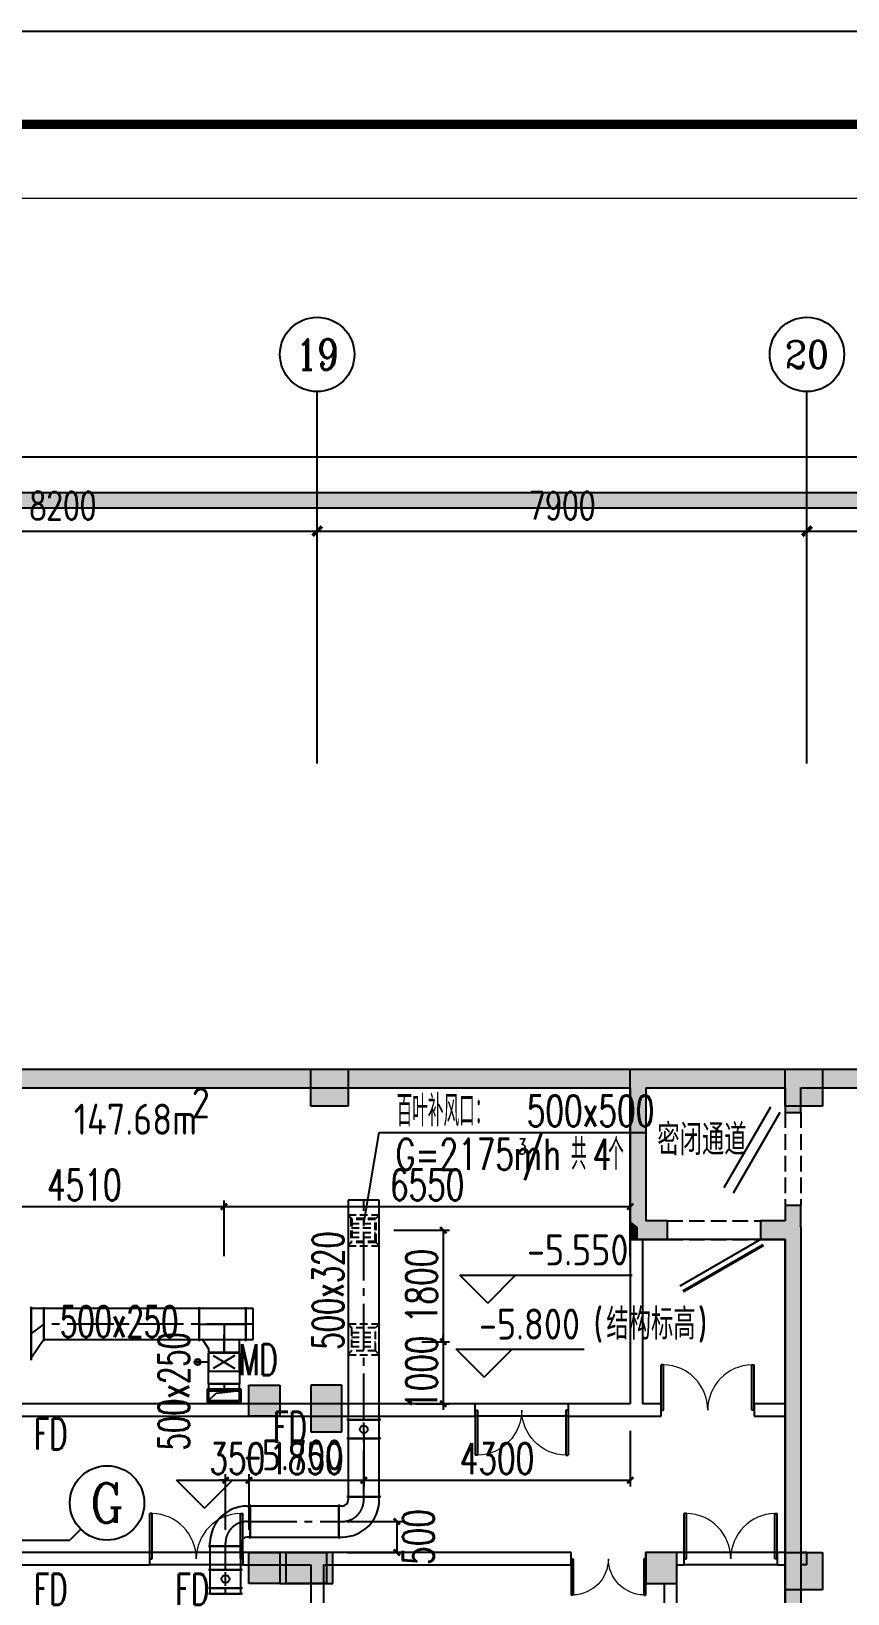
# Model space of a CAD drawing. Extents: x -70335 to 1144202, y 0 to 1100440.
# Drawn here: x 311230 to 324400, y 1000392 to 1025602 of the extents above; entities that cross this region are included whole.
import ezdxf
from ezdxf.enums import TextEntityAlignment as Align

# ---------------------------------------------------------------- set-up
doc = ezdxf.new("R2010")
doc.units = 0
doc.header["$LTSCALE"] = 1000
for name, pattern in [('3#-2016.03.21地下室建筑$0$HIDDEN2', [0.1875, 0.125, -0.0625]), ('CENTER2', [1.125, 0.75, -0.125, 0.125, -0.125]), ('DASH', [0.35, 0.25, -0.1])]:
    doc.linetypes.add(name, pattern=pattern)
for name, color, linetype in [('1-标注', 2, 'Continuous'), ('2-房间名称', 7, 'Continuous'), ('3-建筑', 7, 'Continuous'), ('3-淡显', 8, 'Continuous'), ('A-COLU-CONC', 2, 'Continuous'), ('A-WALL-PATT', 252, 'Continuous'), ('AXIS_TEXT', 7, 'Continuous'), ('BTTK', 7, 'Continuous'), ('DUCT-加压送风中心线', 5, 'CENTER2'), ('DUCT-加压送风法兰', 2, 'Continuous'), ('DUCT-加压送风管', 1, 'Continuous'), ('DUCT-加压送风管立管', 1, 'Continuous'), ('DUCT-加压送风管端线', 2, 'Continuous'), ('DUCT-加压送风阀门', 7, 'Continuous'), ('DUCT-排烟中心线', 5, 'CENTER2'), ('DUCT-排烟标注', 3, 'Continuous'), ('DUCT-排烟法兰', 4, 'Continuous'), ('DUCT-排烟管', 1, 'Continuous'), ('DUCT-排烟管端线', 4, 'Continuous'), ('DUCT-排烟阀门', 7, 'Continuous'), ('PUB_TITLE', 4, 'Continuous'), ('公用-影线', 8, 'Continuous'), ('建筑-墙体', 2, 'Continuous'), ('改过图层标记', 3, 'Continuous'), ('标注-', 4, 'Continuous')]:
    doc.layers.add(name, color=color, linetype=linetype)
doc.layers.add('3-深度淡显', color=252, linetype='Continuous', lineweight=0)
doc.layers.add('阀门标注', color=6, linetype='Continuous', lineweight=0)
doc.styles.add('_TCH_AXIS', font='COMPLEX', dxfattribs={"bigfont": 'GBCBIG'})
doc.styles.add('_TCH_DIM_T3', font='SIMPLEX', dxfattribs={"width": 0.705882, "bigfont": 'GBCBIG'})
doc.styles.add('COMPLEX', font='COMPLEX')
doc.styles.add('HZ(TK)', font='geniso.shx', dxfattribs={"width": 0.9, "bigfont": 'hztxt.shx'})
doc.styles.get("Standard").update_dxf_attribs({"font": 'gbenor.shx', "bigfont": 'gbcbig.shx'})
doc.styles.add('XP-BZ', font='simplex.shx', dxfattribs={"width": 0.65, "bigfont": 'gbcbig.shx'})
doc.styles.add('设备标注', font='simplex.shx', dxfattribs={"width": 0.7, "bigfont": 'gbcbig.shx'})
doc.dimstyles.new('_TCH_ARCH&&150', dxfattribs={"dimtxt": 446.25, "dimasz": 150, "dimexe": 375, "dimexo": 450, "dimgap": 189.375, "dimtad": 1, "dimdec": 0, "dimzin": 0, "dimdsep": 46, "dimtxsty": '_TCH_DIM_T3', "dimblk": 'ARCHTICK', "dimcen": 0.09, "dimclrt": 7, "dimazin": 2, "dimtfac": 1, "dimtdec": 0, "dimtix": 1, "dimtmove": 2, "dimatfit": 3, "dimfxl": 1, "dimtolj": 1, "dimtzin": 0, "dimarcsym": 0})
doc.dimstyles.new('sm150', dxfattribs={"dimtxt": 500, "dimasz": 100, "dimexe": 100, "dimexo": 75, "dimgap": 100, "dimtad": 1, "dimdec": 0, "dimrnd": 10, "dimzin": 0, "dimdsep": 46, "dimtxsty": '设备标注', "dimblk": 'ARCHTICK', "dimcen": 0.09, "dimclrd": 4, "dimclre": 4, "dimclrt": 4, "dimadec": 0, "dimazin": 0, "dimtfac": 1, "dimtdec": 0, "dimtix": 1, "dimtmove": 2, "dimatfit": 3, "dimldrblk": 'ARCHTICK', "dimfxl": 800, "dimfxlon": 1, "dimtolj": 1, "dimtzin": 0, "dimarcsym": 0})

# ---------------------------------------------------------------- blocks, each defined once
blk = doc.blocks.new('gfhfdthrtg')
at = {"layer": 'A-WALL-PATT'}
for points in [[(473842, 877154), (474342, 877154), (474342, 877654), (473842, 877654)], [(473092, 874454), (473742, 874454), (473742, 874954), (473092, 874954)], [(473842, 874454), (474342, 874454), (474342, 874954), (473842, 874954)], [(472842, 871704), (473342, 871704), (473342, 872204), (472842, 872204)]]:
    blk.add_hatch(color=256, dxfattribs=at).paths.add_polyline_path(points)
at = {"layer": 'A-COLU-CONC'}
for p, q in [((474342, 877654), (473842, 877654)), ((473842, 877654), (473842, 877154)), ((474342, 877154), (474342, 877654)), ((473842, 877154), (474342, 877154)), ((473742, 874954), (473092, 874954)), ((473092, 874954), (473092, 874454)), ((473742, 874454), (473742, 874954)), ((474342, 874954), (473842, 874954)), ((473842, 874954), (473842, 874454)), ((474342, 874454), (474342, 874954)), ((473092, 874454), (473742, 874454)), ((473842, 874454), (474342, 874454)), ((473342, 872204), (472842, 872204)), ((472842, 872204), (472842, 871704)), ((473342, 871704), (473342, 872204)), ((472842, 871704), (473342, 871704))]:
    blk.add_line(p, q, dxfattribs=at)
blk = doc.blocks.new('vhtemplate_2019年新竖式图框_A1_1_2', base_point=(-420.5, 0))
at = {"layer": 'PUB_TITLE', "color": 7}
blk.add_lwpolyline([(-420.5, 594), (841, 594), (841, 0), (-420.5, 0)], close=True, dxfattribs=at)
at = {"layer": 'PUB_TITLE', "const_width": 1}
blk.add_lwpolyline([(-395.5, 10), (831, 10), (831, 584), (-395.5, 584)], close=True, dxfattribs=at)
at = {"layer": 'BTTK', "color": 4, "style": 'HZ(TK)', "width": 0.9}
for tag, p in [('合作单位', (796, 511.5)), ('建设单位', (796, 209.5)), ('工程名称', (796, 176.5)), ('子项名称', (806, 160)), ('图纸名称', (796, 141))]:
    blk.add_attdef(tag, text='', height=3.5, dxfattribs=at).set_placement(p, align=Align.MIDDLE_CENTER)
for tag, p in [('注册证书号', (808.5, 279)), ('注册印章号', (808.5, 271)), ('设计号', (806, 193)), ('图别', (789.75, 34)), ('图号', (822.25, 34)), ('版本号', (789.75, 26)), ('日期', (822.25, 26))]:
    blk.add_attdef(tag, text='', height=3.5, dxfattribs=at).set_placement(p, align=Align.MIDDLE)
blk = doc.blocks.new('_ArchTick')
at = {"color": 0, "linetype": 'ByBlock', "const_width": 0.4}
blk.add_lwpolyline([(-0.5, -0.5), (0.5, 0.5)], dxfattribs=at)
blk = doc.blocks.new('*D1235')
at = {"layer": '1-标注', "color": 4, "lineweight": -2, "transparency": 16777216}
for p, q in [((309830, 1006646), (309830, 1006738)), ((314340, 1005838), (314340, 1006738)), ((309830, 1006638), (314340, 1006638))]:
    blk.add_line(p, q, dxfattribs=at)
at = {"layer": 'Defpoints', "color": 0, "transparency": 16777216}
for p in [(309830, 1006430, 3000), (314340, 1006638), (314340, 1004992, 3)]:
    blk.add_point(p, dxfattribs=at)
at = {"layer": '1-标注', "color": 4, "lineweight": -2, "transparency": 16777216, "xscale": 100, "yscale": 100, "zscale": 100, "rotation": 180}
blk.add_blockref('_ArchTick', (309830, 1006638), dxfattribs=at)
at = {"layer": '1-标注', "color": 4, "lineweight": -2, "transparency": 16777216, "xscale": 100, "yscale": 100, "zscale": 100}
blk.add_blockref('_ArchTick', (314340, 1006638), dxfattribs=at)
at = {"layer": '1-标注', "color": 4, "transparency": 16777216, "insert": (312085, 1006988), "char_height": 500, "attachment_point": 5, "style": '设备标注'}
blk.add_mtext('\\A1;4510', dxfattribs=at)
blk = doc.blocks.new('00000574Body')
at = {"color": 0, "linetype": 'ByBlock', "lineweight": -2}
for p, q in [((-250, -500), (-250, 500)), ((250, 500), (-250, 500)), ((250, -500), (250, 500)), ((175, 350), (-175, -350)), ((-250, -500), (250, -500))]:
    blk.add_line(p, q, dxfattribs=at)
blk.add_line((175, -350), (-175, 350))
blk = doc.blocks.new('00000574Hand')
for p, q in [((-27, 414), (0, 286)), ((-27, 286), (-27, 414)), ((0, 286), (27, 414)), ((27, 414), (27, 286))]:
    blk.add_line(p, q)
at = {"color": 0, "linetype": 'ByBlock', "lineweight": -2}
blk.add_line((0, 0), (0, 250), dxfattribs=at)
blk.add_circle((0, 350), 100, dxfattribs=at)
blk = doc.blocks.new('*D1240')
at = {"layer": '1-标注', "color": 4, "lineweight": -2, "transparency": 16777216}
for p, q in [((314363, 1002223), (314263, 1002223)), ((314363, 1001423), (314363, 1002323)), ((314363, 1002223), (314742, 1002223)), ((314742, 1001423), (314742, 1002323)), ((314742, 1002223), (314842, 1002223))]:
    blk.add_line(p, q, dxfattribs=at)
at = {"layer": 'Defpoints', "color": 0, "transparency": 16777216}
for p in [(314742, 1002223), (314363, 1000857, 3), (314742, 1000857)]:
    blk.add_point(p, dxfattribs=at)
at = {"layer": '1-标注', "color": 4, "lineweight": -2, "transparency": 16777216, "xscale": 100, "yscale": 100, "zscale": 100}
blk.add_blockref('_ArchTick', (314363, 1002223), dxfattribs=at)
at = {"layer": '1-标注', "color": 4, "lineweight": -2, "transparency": 16777216, "xscale": 100, "yscale": 100, "zscale": 100, "rotation": 180}
blk.add_blockref('_ArchTick', (314742, 1002223), dxfattribs=at)
at = {"layer": '1-标注', "color": 4, "transparency": 16777216, "insert": (314552, 1002573), "char_height": 500, "attachment_point": 5, "style": '设备标注'}
blk.add_mtext('\\A1;350', dxfattribs=at)
blk = doc.blocks.new('*D1241')
at = {"layer": '1-标注', "color": 4, "lineweight": -2, "transparency": 16777216}
for p, q in [((314742, 1001423), (314742, 1002323)), ((314742, 1002223), (316593, 1002223)), ((316593, 1002178), (316593, 1002323))]:
    blk.add_line(p, q, dxfattribs=at)
at = {"layer": 'Defpoints', "color": 0, "transparency": 16777216}
for p in [(316593, 1002223), (316593, 1002103, 3), (314742, 1001057)]:
    blk.add_point(p, dxfattribs=at)
at = {"layer": '1-标注', "color": 4, "lineweight": -2, "transparency": 16777216, "xscale": 100, "yscale": 100, "zscale": 100, "rotation": 180}
blk.add_blockref('_ArchTick', (314742, 1002223), dxfattribs=at)
at = {"layer": '1-标注', "color": 4, "lineweight": -2, "transparency": 16777216, "xscale": 100, "yscale": 100, "zscale": 100}
blk.add_blockref('_ArchTick', (316593, 1002223), dxfattribs=at)
at = {"layer": '1-标注', "color": 4, "transparency": 16777216, "insert": (315667, 1002573), "char_height": 500, "attachment_point": 5, "style": '设备标注'}
blk.add_mtext('\\A1;1850', dxfattribs=at)
blk = doc.blocks.new('*D1242')
at = {"layer": '1-标注', "color": 4, "lineweight": -2, "transparency": 16777216}
for p, q in [((317076, 1006257), (317976, 1006257)), ((317876, 1006257), (317876, 1004458)), ((317616, 1004458), (317976, 1004458))]:
    blk.add_line(p, q, dxfattribs=at)
at = {"layer": 'Defpoints', "color": 0, "transparency": 16777216}
for p in [(316843, 1006257, 3), (316843, 1004458, 2600), (317876, 1004458)]:
    blk.add_point(p, dxfattribs=at)
at = {"layer": '1-标注', "color": 4, "lineweight": -2, "transparency": 16777216, "xscale": 100, "yscale": 100, "zscale": 100}
for p, rotation in [((317876, 1006257), 90), ((317876, 1004458), 270)]:
    blk.add_blockref('_ArchTick', p, dxfattribs=dict(at, rotation=rotation))
at = {"layer": '1-标注', "color": 4, "transparency": 16777216, "insert": (317526, 1005357), "char_height": 500, "attachment_point": 5, "rotation": 90, "style": '设备标注'}
blk.add_mtext('\\A1;1800', dxfattribs=at)
blk = doc.blocks.new('*D1243')
at = {"layer": '1-标注', "color": 4, "lineweight": -2, "transparency": 16777216}
for p, q in [((317532, 1004458), (317976, 1004458)), ((317876, 1004458), (317876, 1004558)), ((317876, 1004458), (317876, 1003457)), ((317434, 1003457), (317976, 1003457)), ((317876, 1003457), (317876, 1003357))]:
    blk.add_line(p, q, dxfattribs=at)
at = {"layer": 'Defpoints', "color": 0, "transparency": 16777216}
for p in [(317457, 1004458), (317359, 1003457), (317876, 1003457)]:
    blk.add_point(p, dxfattribs=at)
at = {"layer": '1-标注', "color": 4, "lineweight": -2, "transparency": 16777216, "xscale": 100, "yscale": 100, "zscale": 100}
for p, rotation in [((317876, 1004458), 270), ((317876, 1003457), 90)]:
    blk.add_blockref('_ArchTick', p, dxfattribs=dict(at, rotation=rotation))
at = {"layer": '1-标注', "color": 4, "transparency": 16777216, "insert": (317526, 1003957), "char_height": 500, "attachment_point": 5, "rotation": 90, "style": '设备标注'}
blk.add_mtext('\\A1;1000', dxfattribs=at)
blk = doc.blocks.new('*D1246')
at = {"layer": '1-标注', "color": 4, "lineweight": -2, "transparency": 16777216}
for p, q in [((314340, 1006363), (314340, 1006738)), ((320892, 1005838), (320892, 1006738)), ((314340, 1006638), (320892, 1006638))]:
    blk.add_line(p, q, dxfattribs=at)
at = {"layer": 'Defpoints', "color": 0, "transparency": 16777216}
for p in [(320892, 1006638), (314340, 1006288), (320892, 1005587)]:
    blk.add_point(p, dxfattribs=at)
at = {"layer": '1-标注', "color": 4, "lineweight": -2, "transparency": 16777216, "xscale": 100, "yscale": 100, "zscale": 100, "rotation": 180}
blk.add_blockref('_ArchTick', (314340, 1006638), dxfattribs=at)
at = {"layer": '1-标注', "color": 4, "lineweight": -2, "transparency": 16777216, "xscale": 100, "yscale": 100, "zscale": 100}
blk.add_blockref('_ArchTick', (320892, 1006638), dxfattribs=at)
at = {"layer": '1-标注', "color": 4, "transparency": 16777216, "insert": (317616, 1006988), "char_height": 500, "attachment_point": 5, "style": '设备标注'}
blk.add_mtext('\\A1;6550', dxfattribs=at)
blk = doc.blocks.new('*D1248')
at = {"layer": '1-标注', "color": 4, "lineweight": -2, "transparency": 16777216}
for p, q in [((316593, 1003023), (316593, 1002123)), ((320892, 1003023), (320892, 1002123)), ((316593, 1002223), (320892, 1002223))]:
    blk.add_line(p, q, dxfattribs=at)
at = {"layer": 'Defpoints', "color": 0, "transparency": 16777216}
for p in [(316593, 1003758, 3), (320892, 1003758), (320892, 1002223)]:
    blk.add_point(p, dxfattribs=at)
at = {"layer": '1-标注', "color": 4, "lineweight": -2, "transparency": 16777216, "xscale": 100, "yscale": 100, "zscale": 100, "rotation": 180}
blk.add_blockref('_ArchTick', (316593, 1002223), dxfattribs=at)
at = {"layer": '1-标注', "color": 4, "lineweight": -2, "transparency": 16777216, "xscale": 100, "yscale": 100, "zscale": 100}
blk.add_blockref('_ArchTick', (320892, 1002223), dxfattribs=at)
at = {"layer": '1-标注', "color": 4, "transparency": 16777216, "insert": (318742, 1002573), "char_height": 500, "attachment_point": 5, "style": '设备标注'}
blk.add_mtext('\\A1;4300', dxfattribs=at)
blk = doc.blocks.new('*D1249')
at = {"layer": '1-标注', "color": 4, "lineweight": -2, "transparency": 16777216}
for p, q in [((316326, 1001557), (317226, 1001557)), ((317126, 1001557), (317126, 1001057)), ((316326, 1001057), (317226, 1001057))]:
    blk.add_line(p, q, dxfattribs=at)
at = {"layer": 'Defpoints', "color": 0, "transparency": 16777216}
for p in [(315128, 1001557, 3), (315128, 1001057), (317126, 1001057)]:
    blk.add_point(p, dxfattribs=at)
at = {"layer": '1-标注', "color": 4, "lineweight": -2, "transparency": 16777216, "xscale": 100, "yscale": 100, "zscale": 100}
for p, rotation in [((317126, 1001557), 90), ((317126, 1001057), 270)]:
    blk.add_blockref('_ArchTick', p, dxfattribs=dict(at, rotation=rotation))
at = {"layer": '1-标注', "color": 4, "transparency": 16777216, "insert": (317476, 1001307), "char_height": 500, "attachment_point": 5, "rotation": 90, "style": '设备标注'}
blk.add_mtext('\\A1;500', dxfattribs=at)
blk = doc.blocks.new('*D2882')
at = {"layer": '3-建筑', "color": 0, "lineweight": -2, "transparency": 16777216}
for p, q in [((315842, 1014237), (315842, 1017912)), ((323742, 1014237), (323742, 1017912)), ((315842, 1017537), (323742, 1017537))]:
    blk.add_line(p, q, dxfattribs=at)
at = {"layer": 'Defpoints', "color": 0, "transparency": 16777216}
for p in [(323742, 1017537), (315842, 1013787), (323742, 1013787)]:
    blk.add_point(p, dxfattribs=at)
at = {"layer": '3-建筑', "color": 0, "lineweight": -2, "transparency": 16777216, "xscale": 150, "yscale": 150, "zscale": 150, "rotation": 180}
blk.add_blockref('_ArchTick', (315842, 1017537), dxfattribs=at)
at = {"layer": '3-建筑', "color": 0, "lineweight": -2, "transparency": 16777216, "xscale": 150, "yscale": 150, "zscale": 150}
blk.add_blockref('_ArchTick', (323742, 1017537), dxfattribs=at)
at = {"layer": '3-建筑', "color": 7, "transparency": 16777216, "insert": (319792, 1017950), "char_height": 446.2, "attachment_point": 5, "style": '_TCH_DIM_T3'}
blk.add_mtext('\\A1;7900', dxfattribs=at)
blk = doc.blocks.new('A$C10362422')
at = {"layer": '公用-影线'}
blk.add_hatch(color=256, dxfattribs=at).paths.add_polyline_path([(-23607, 12676), (3273, 12676), (3273, 12926), (-23607, 12926)])
blk.add_lwpolyline([(12673, 12676), (12823, 12676), (12823, 17676), (-23858, 17676), (-23858, 12676), (3273, 12676)])
at = {"layer": '建筑-墙体'}
for p, q in [((-23858, 12926), (3273, 12926)), ((-23858, 12676), (3273, 12676))]:
    blk.add_line(p, q, dxfattribs=at)
blk = doc.blocks.new('$DorLib2D$00000193')
at = {"color": 0}
blk.add_line((-0.5, 0.1), (0.366, 0.6), dxfattribs=at)
at = {"color": 0, "const_width": 0.0333}
blk.add_lwpolyline([(-0.533, 0.158), (0.333, 0.658)], dxfattribs=at)
blk = doc.blocks.new('$DorLib2D$00000002')
for p, q in [((-0.5, 0), (-0.5, 0.4875)), ((-0.475, 0.4875), (-0.5, 0.4875)), ((-0.475, 0), (-0.475, 0.4875)), ((0.475, 0), (0.475, 0.4875)), ((0.475, 0.4875), (0.5, 0.4875)), ((0.5, 0), (0.5, 0.4875)), ((-0.5, 0), (-0.475, 0)), ((0.5, 0), (0.475, 0))]:
    blk.add_line(p, q)
at = {"lineweight": 13}
for centre, start, end in [((-0.4875, 0), 0, 88.53072), ((0.4875, 0), 91.46928, 180)]:
    blk.add_arc(centre, 0.4875, start, end, dxfattribs=at)
blk = doc.blocks.new('_AXISO')
blk.add_circle((0, 0), 0.5)
at = {"layer": 'AXIS_TEXT', "style": 'COMPLEX', "width": 1.041667}
blk.add_attdef('A', text='', height=0.56, dxfattribs=at).set_placement((-0.25, -0.28), (0.25, -0.28), align=Align.FIT)
blk = doc.blocks.new('*D2857')
at = {"layer": '3-建筑', "color": 0, "lineweight": -2, "transparency": 16777216}
for p, q in [((307642, 1014237), (307642, 1017912)), ((315842, 1014237), (315842, 1017912)), ((307642, 1017537), (315842, 1017537))]:
    blk.add_line(p, q, dxfattribs=at)
at = {"layer": 'Defpoints', "color": 0, "transparency": 16777216}
for p in [(315842, 1017537), (307642, 1013787), (315842, 1013787)]:
    blk.add_point(p, dxfattribs=at)
at = {"layer": '3-建筑', "color": 0, "lineweight": -2, "transparency": 16777216, "xscale": 150, "yscale": 150, "zscale": 150, "rotation": 180}
blk.add_blockref('_ArchTick', (307642, 1017537), dxfattribs=at)
at = {"layer": '3-建筑', "color": 0, "lineweight": -2, "transparency": 16777216, "xscale": 150, "yscale": 150, "zscale": 150}
blk.add_blockref('_ArchTick', (315842, 1017537), dxfattribs=at)
at = {"layer": '3-建筑', "color": 7, "transparency": 16777216, "insert": (311742, 1017950), "char_height": 446.2, "attachment_point": 5, "style": '_TCH_DIM_T3'}
blk.add_mtext('\\A1;8200', dxfattribs=at)
blk = doc.blocks.new('*D2858')
at = {"layer": '3-建筑', "color": 0, "lineweight": -2, "transparency": 16777216}
for p, q in [((315842, 1014237), (315842, 1017912)), ((323742, 1014237), (323742, 1017912)), ((315842, 1017537), (323742, 1017537))]:
    blk.add_line(p, q, dxfattribs=at)
at = {"layer": 'Defpoints', "color": 0, "transparency": 16777216}
for p in [(323742, 1017537), (315842, 1013787), (323742, 1013787)]:
    blk.add_point(p, dxfattribs=at)
at = {"layer": '3-建筑', "color": 0, "lineweight": -2, "transparency": 16777216, "xscale": 150, "yscale": 150, "zscale": 150, "rotation": 180}
blk.add_blockref('_ArchTick', (315842, 1017537), dxfattribs=at)
at = {"layer": '3-建筑', "color": 0, "lineweight": -2, "transparency": 16777216, "xscale": 150, "yscale": 150, "zscale": 150}
blk.add_blockref('_ArchTick', (323742, 1017537), dxfattribs=at)
at = {"layer": '3-建筑', "color": 7, "transparency": 16777216, "insert": (319792, 1017950), "char_height": 446.2, "attachment_point": 5, "style": '_TCH_DIM_T3'}
blk.add_mtext('\\A1;7900', dxfattribs=at)
blk = doc.blocks.new('*D2859')
at = {"layer": '3-建筑', "color": 0, "lineweight": -2, "transparency": 16777216}
for p, q in [((323742, 1014237), (323742, 1017912)), ((331042, 1014237), (331042, 1017912)), ((323742, 1017537), (331042, 1017537))]:
    blk.add_line(p, q, dxfattribs=at)
at = {"layer": 'Defpoints', "color": 0, "transparency": 16777216}
for p in [(331042, 1017537), (323742, 1013787), (331042, 1013787)]:
    blk.add_point(p, dxfattribs=at)
at = {"layer": '3-建筑', "color": 0, "lineweight": -2, "transparency": 16777216, "xscale": 150, "yscale": 150, "zscale": 150, "rotation": 180}
blk.add_blockref('_ArchTick', (323742, 1017537), dxfattribs=at)
at = {"layer": '3-建筑', "color": 0, "lineweight": -2, "transparency": 16777216, "xscale": 150, "yscale": 150, "zscale": 150}
blk.add_blockref('_ArchTick', (331042, 1017537), dxfattribs=at)
at = {"layer": '3-建筑', "color": 7, "transparency": 16777216, "insert": (327392, 1017950), "char_height": 446.2, "attachment_point": 5, "style": '_TCH_DIM_T3'}
blk.add_mtext('\\A1;7300', dxfattribs=at)
blk = doc.blocks.new('*D2881')
at = {"layer": '3-建筑', "color": 0, "lineweight": -2, "transparency": 16777216}
for p, q in [((200042, 1014237), (200042, 1019112)), ((339042, 1014237), (339042, 1019112)), ((200042, 1018737), (339042, 1018737))]:
    blk.add_line(p, q, dxfattribs=at)
at = {"layer": 'Defpoints', "color": 0, "transparency": 16777216}
for p in [(339042, 1018737), (200042, 1013787), (339042, 1013787)]:
    blk.add_point(p, dxfattribs=at)
at = {"layer": '3-建筑', "color": 0, "lineweight": -2, "transparency": 16777216, "xscale": 150, "yscale": 150, "zscale": 150, "rotation": 180}
blk.add_blockref('_ArchTick', (200042, 1018737), dxfattribs=at)
at = {"layer": '3-建筑', "color": 0, "lineweight": -2, "transparency": 16777216, "xscale": 150, "yscale": 150, "zscale": 150}
blk.add_blockref('_ArchTick', (339042, 1018737), dxfattribs=at)
at = {"layer": '3-建筑', "color": 7, "transparency": 16777216, "insert": (269542, 1019150), "char_height": 446.2, "attachment_point": 5, "style": '_TCH_DIM_T3'}
blk.add_mtext('\\A1;139000', dxfattribs=at)
blk = doc.blocks.new('$DorLib2D$00000180')
at = {"color": 0}
for p, q in [((-0.557, 0.242), (0.309, 0.742)), ((-0.5, 0.143), (0.366, 0.643))]:
    blk.add_line(p, q, dxfattribs=at)
blk = doc.blocks.new('00000593Cent')
at = {"lineweight": -2}
blk.add_line((-218.75, 0), (218.75, 0), dxfattribs=at)
at = {"color": 0, "linetype": 'ByBlock', "lineweight": -2}
blk.add_circle((0, 0), 125, dxfattribs=at)
blk = doc.blocks.new('00000593Body')
at = {"color": 0, "linetype": 'ByBlock', "lineweight": -2}
for p, q in [((250, 500), (-250, 500)), ((-250, -500), (-250, 500)), ((250, -500), (250, 500)), ((-250, -500), (250, -500))]:
    blk.add_line(p, q, dxfattribs=at)

msp = doc.modelspace()

# ---------------------------------------------------------------- hatches: boundary and pattern name
at = {"layer": '2-房间名称'}
msp.add_hatch(color=256, dxfattribs=at).paths.add_polyline_path([(321141.7, 1000556.6), (321641.7, 1000556.6), (321641.7, 1001056.6), (321141.7, 1001056.6)])
at = {"layer": '3-淡显'}
for points in [[(307641.7, 1008856.6), (307641.7, 1008556.6), (320891.7, 1008556.6), (321016.7, 1008656.6), (321016.7, 1008856.6)], [(321016.7, 1008656.6), (321141.7, 1008556.6), (323391.7, 1008556.6), (323516.7, 1008656.6), (323516.7, 1008856.6), (321016.7, 1008856.6)], [(323516.7, 1008656.6), (323641.7, 1008556.6), (338741.7, 1008556.6), (339041.7, 1008856.6), (323516.7, 1008856.6)], [(321016.7, 1008656.6), (320891.7, 1008556.6), (320891.7, 1006406.6), (321016.7, 1006306.6), (321141.7, 1006406.6), (321141.7, 1008556.6)], [(323391.7, 1008556.6), (323391.7, 1008156.6), (323641.7, 1008156.6), (323641.7, 1008556.6), (323516.7, 1008656.6)], [(323641.7, 1006306.6), (323641.7, 1006656.6), (323391.7, 1006656.6), (323391.7, 1006406.6), (323475, 1006273.3)], [(320891.7, 1006106.6), (321016.7, 1006106.6), (321016.7, 1006306.6), (320891.7, 1006406.6)], [(321016.7, 1006106.6), (321491.7, 1006106.6), (321491.7, 1006406.6), (321141.7, 1006406.6), (321016.7, 1006306.6)], [(323391.7, 1006406.6), (322991.7, 1006406.6), (322991.7, 1006106.6), (323391.7, 1006106.6), (323475, 1006273.3)], [(323475, 1006273.3), (323391.7, 1006106.6), (323391.7, 1003356.6), (323641.7, 1003356.6), (323641.7, 1006306.6)], [(323641.7, 1003356.6), (323391.7, 1003356.6), (323391.7, 1000956.6), (323641.7, 1000956.6)], [(323641.7, 1000956.6), (323391.7, 1000956.6), (323391.7, 987306.6), (323516.7, 987223.3), (323641.7, 987306.6)]]:
    msp.add_hatch(color=256, dxfattribs=at).paths.add_polyline_path(points)
h = msp.add_hatch(color=256, dxfattribs=at)
h.dxf.hatch_style = 1
h.paths.add_polyline_path([(316341.7, 1008856.6), (315741.7, 1008856.6), (315741.7, 1008256.6), (316341.7, 1008256.6)])
h = msp.add_hatch(color=256, dxfattribs=at)
h.dxf.hatch_style = 1
h.paths.add_polyline_path([(323991.7, 1008856.6), (323391.7, 1008856.6), (323391.7, 1008256.6), (323991.7, 1008256.6)])
h = msp.add_hatch(color=256, dxfattribs=at)
h.dxf.hatch_style = 1
h.paths.add_polyline_path([(316241.7, 1003006.6), (316241.7, 1003756.6), (315741.7, 1003756.6), (315741.7, 1003006.6)])
h = msp.add_hatch(color=256, dxfattribs=at)
h.dxf.hatch_style = 1
h.paths.add_polyline_path([(316091.7, 1000556.6), (316091.7, 1001056.6), (315241.7, 1001056.6), (315241.7, 1000556.6)])
h = msp.add_hatch(color=256, dxfattribs=at)
h.dxf.hatch_style = 1
h.paths.add_polyline_path([(321641.8, 1001056.6), (321141.8, 1001056.6), (321141.8, 1000556.6), (321641.8, 1000556.6)])
h = msp.add_hatch(color=256, dxfattribs=at)
h.dxf.hatch_style = 1
h.paths.add_polyline_path([(323991.7, 1001056.6), (323391.7, 1001056.6), (323391.7, 1000456.6), (323991.7, 1000456.6)])

# ---------------------------------------------------------------- linework, layer by layer
at = {"linetype": '3#-2016.03.21地下室建筑$0$HIDDEN2'}
for p, q in [((316343.2, 1006506.9, 3), (316393.2, 1006442.1, 2600)), ((316343.2, 1006506.9, 3), (316343.2, 1006006.9, 3)), ((316343.2, 1006506.9, 3), (316843.2, 1006506.9, 3)), ((316843.2, 1006506.9, 3), (316783.2, 1006442.1, 2600)), ((316843.2, 1006006.9, 3), (316843.2, 1006506.9, 3)), ((316393.2, 1006368, 2600), (316783.2, 1006368, 2600)), ((316393.2, 1006294, 2600), (316783.2, 1006294, 2600)), ((316393.2, 1006219.9, 2600), (316783.2, 1006219.9, 2600)), ((316393.2, 1006145.8, 2600), (316783.2, 1006145.8, 2600)), ((316393.2, 1006071.8, 2600), (316343.2, 1006006.9, 3)), ((316343.2, 1006006.9, 3), (316843.2, 1006006.9, 3)), ((316843.2, 1006006.9, 3), (316783.2, 1006071.8, 2600)), ((316343.2, 1004744.7, 3), (316393.2, 1004679.9, 2600)), ((316343.2, 1004744.7, 3), (316343.2, 1004244.7, 3)), ((316343.2, 1004744.7, 3), (316843.2, 1004744.7, 3)), ((316783.2, 1004679.9, 2600), (316393.2, 1004679.9, 2600)), ((316393.2, 1004679.9, 2600), (316393.2, 1004309.5, 2600)), ((316843.2, 1004744.7, 3), (316783.2, 1004679.9, 2600)), ((316783.2, 1004309.5, 2600), (316783.2, 1004679.9, 2600)), ((316843.2, 1004244.7, 3), (316843.2, 1004744.7, 3)), ((316393.2, 1004605.8, 2600), (316783.2, 1004605.8, 2600)), ((316393.2, 1004531.7, 2600), (316783.2, 1004531.7, 2600)), ((316393.2, 1004457.7, 2600), (316783.2, 1004457.7, 2600)), ((316393.2, 1004383.6, 2600), (316783.2, 1004383.6, 2600)), ((316393.2, 1004309.5, 2600), (316343.2, 1004244.7, 3)), ((316343.2, 1004244.7, 3), (316843.2, 1004244.7, 3)), ((316783.2, 1004309.5, 2600), (316393.2, 1004309.5, 2600)), ((316843.2, 1004244.7, 3), (316783.2, 1004309.5, 2600))]:
    msp.add_line(p, q, dxfattribs=at)
at = {"linetype": '3#-2016.03.21地下室建筑$0$HIDDEN2', "lineweight": 40}
for p, q in [((316783.2, 1006442.1, 2600), (316393.2, 1006442.1, 2600)), ((316393.2, 1006442.1, 2600), (316393.2, 1006071.8, 2600)), ((316783.2, 1006071.8, 2600), (316783.2, 1006442.1, 2600)), ((316783.2, 1006071.8, 2600), (316393.2, 1006071.8, 2600))]:
    msp.add_line(p, q, dxfattribs=at)
at = {"layer": '2-房间名称'}
for p, q in [((318592.4, 1005082.2), (318142.4, 1005532.2)), ((318142.4, 1005532.2), (320921.2, 1005532.2)), ((318592.4, 1005082.2), (319042.4, 1005532.2)), ((318536.1, 1003885.6), (318086.1, 1004335.6)), ((318086.1, 1004335.6), (320146.1, 1004335.6)), ((318536.1, 1003885.6), (318986.1, 1004335.6)), ((314023.6, 1001774.5), (313573.6, 1002224.5)), ((313573.6, 1002224.5), (316352.3, 1002224.5)), ((314023.6, 1001774.5), (314473.6, 1002224.5)), ((321641.7, 1001056.6), (321141.7, 1001056.6)), ((321141.7, 1001056.6), (321141.7, 1000556.6)), ((321641.7, 1000556.6), (321641.7, 1001056.6)), ((321141.7, 1000556.6), (321641.7, 1000556.6))]:
    msp.add_line(p, q, dxfattribs=at)
at = {"layer": '3-建筑'}
for p, q in [((315841.7, 1013787.3), (315841.7, 1019787.3)), ((323741.7, 1013787.3), (323741.7, 1019787.3)), ((307641.7, 1008856.6), (321016.7, 1008856.6)), ((321016.7, 1008856.6), (323516.7, 1008856.6)), ((323516.7, 1008856.6), (339041.7, 1008856.6)), ((307641.7, 1008556.6), (320891.7, 1008556.6)), ((320891.7, 1008556.6), (320891.7, 1006406.6)), ((321141.7, 1008556.6), (323391.7, 1008556.6)), ((321141.7, 1008556.6), (321141.7, 1006406.6)), ((323391.7, 1008556.6), (323391.7, 1008156.6)), ((323641.7, 1008156.6), (323641.7, 1008556.6)), ((323641.7, 1008556.6), (338741.7, 1008556.6)), ((323391.7, 1008156.6), (323641.7, 1008156.6)), ((323641.7, 1006656.6), (323391.7, 1006656.6)), ((323391.7, 1006656.6), (323391.7, 1006406.6)), ((323641.7, 1006306.6), (323641.7, 1006656.6)), ((320891.7, 1006406.6), (320891.7, 1006406.6)), ((320891.7, 1006406.6), (320891.7, 1006106.6)), ((321491.7, 1006406.6), (321141.7, 1006406.6)), ((321491.7, 1006106.6), (321491.7, 1006406.6)), ((323391.7, 1006406.6), (322991.7, 1006406.6)), ((322991.7, 1006406.6), (322991.7, 1006106.6)), ((323641.7, 1006306.6), (323641.7, 1003356.6)), ((320891.7, 1006106.6), (321016.7, 1006106.6)), ((320891.7, 1006106.6), (320891.7, 1003456.6)), ((321016.7, 1006106.6), (321491.7, 1006106.6)), ((321091.7, 1006106.6), (321091.7, 1003456.6)), ((322991.7, 1006106.6), (323391.7, 1006106.6)), ((323391.7, 1006106.6), (323391.7, 1003356.6)), ((318391.7, 1003456.6), (305391.7, 1003456.6)), ((318391.7, 1003256.6), (318391.7, 1003456.6)), ((319891.7, 1003456.6), (318391.7, 1003456.6)), ((320891.7, 1003456.6), (319891.7, 1003456.6)), ((319891.7, 1003456.6), (319891.7, 1003256.6)), ((321391.7, 1003456.6), (321091.7, 1003456.6)), ((321391.7, 1003256.6), (321391.7, 1003456.6)), ((323391.7, 1003456.6), (322891.7, 1003456.6)), ((322891.7, 1003456.6), (322891.7, 1003256.6)), ((305391.7, 1003256.6), (318391.7, 1003256.6)), ((319891.7, 1003256.6), (318391.7, 1003256.6)), ((319891.7, 1003256.6), (320991.7, 1003256.6)), ((320991.7, 1003256.6), (321391.7, 1003256.6)), ((322891.7, 1003256.6), (323391.7, 1003256.6)), ((323391.7, 1003356.6), (323391.7, 1000956.6)), ((323641.7, 1003356.6), (323641.7, 1000956.6)), ((312028.4, 1001432.4), (311852.7, 1001256.6)), ((305952.7, 1001256.6), (311852.7, 1001256.6)), ((313141.7, 1001056.6), (307741.7, 1001056.6)), ((307741.7, 1000856.6), (313141.7, 1000856.6)), ((314641.7, 1001056.6), (313141.7, 1001056.6)), ((313141.7, 1000856.6), (313141.7, 1001056.6)), ((314641.7, 1000856.6), (313141.7, 1000856.6)), ((315841.7, 1001056.6), (314641.7, 1001056.6)), ((314641.7, 1001056.6), (314641.7, 1000856.6)), ((314641.7, 1000856.6), (315741.7, 1000856.6)), ((315741.7, 1000856.6), (315741.7, 998206.6)), ((319938.6, 1001056.6), (315841.7, 1001056.6)), ((315941.7, 1000856.6), (315941.7, 998306.6)), ((315941.7, 1000856.6), (319938.6, 1000856.6)), ((319938.6, 1000856.6), (319938.6, 1001056.6)), ((321141.7, 1001056.6), (321138.6, 1001056.6)), ((321138.6, 1001056.6), (321138.6, 1000856.6)), ((321138.6, 1000856.6), (321141.7, 1000856.6)), ((321763.1, 1001056.6), (321641.7, 1001056.6)), ((321641.7, 1000856.6), (321763.1, 1000856.6)), ((323263.1, 1001056.6), (321763.1, 1001056.6)), ((321763.1, 1000856.6), (321763.1, 1001056.6)), ((323263.1, 1000856.6), (321763.1, 1000856.6)), ((323391.7, 1001056.6), (323263.1, 1001056.6)), ((323263.1, 1001056.6), (323263.1, 1000856.6)), ((323263.1, 1000856.6), (323391.7, 1000856.6)), ((323391.7, 1000956.6), (323391.7, 987306.6)), ((323741.7, 1001056.6), (323641.7, 1001056.6)), ((323641.7, 1000956.6), (323641.7, 987306.6)), ((323741.7, 1000856.6), (323641.7, 1000856.6)), ((323741.7, 1000856.6), (323741.7, 1001056.6)), ((321441.7, 998306.6), (321441.7, 1000556.6)), ((321641.7, 998306.6), (321641.7, 1000556.6))]:
    msp.add_line(p, q, dxfattribs=at)
at = {"layer": '3-建筑', "linetype": 'DASH'}
for p, q in [((323391.7, 1008156.6), (323391.7, 1006656.6)), ((323641.7, 1008156.6), (323641.7, 1006656.6)), ((321491.7, 1006406.6), (322991.7, 1006406.6)), ((321491.7, 1006106.6), (322991.7, 1006106.6))]:
    msp.add_line(p, q, dxfattribs=at)
at = {"layer": '3-淡显'}
for p, q in [((315741.7, 1008856.6), (316341.7, 1008856.6)), ((315741.7, 1008256.6), (315741.7, 1008856.6)), ((316341.7, 1008856.6), (316341.7, 1008256.6)), ((323391.7, 1008856.6), (323991.7, 1008856.6)), ((323391.7, 1008256.6), (323391.7, 1008856.6)), ((323991.7, 1008856.6), (323991.7, 1008256.6)), ((316341.7, 1008256.6), (315741.7, 1008256.6)), ((323991.7, 1008256.6), (323391.7, 1008256.6)), ((316241.7, 1003756.6), (315741.7, 1003756.6)), ((315741.7, 1003756.6), (315741.7, 1003006.6)), ((316241.7, 1003006.6), (316241.7, 1003756.6)), ((315741.7, 1003006.6), (316241.7, 1003006.6)), ((316091.7, 1001056.6), (315241.7, 1001056.6)), ((315241.7, 1001056.6), (315241.7, 1000556.6)), ((316091.7, 1000556.6), (316091.7, 1001056.6)), ((321641.7, 1001056.6), (321141.7, 1001056.6)), ((321141.7, 1001056.6), (321141.7, 1000556.6)), ((321641.7, 1000556.6), (321641.7, 1001056.6)), ((323391.7, 1001056.6), (323991.7, 1001056.6)), ((323391.7, 1000456.6), (323391.7, 1001056.6)), ((323991.7, 1001056.6), (323991.7, 1000456.6)), ((315241.7, 1000556.6), (316091.7, 1000556.6)), ((321141.7, 1000556.6), (321641.7, 1000556.6)), ((323991.7, 1000456.6), (323391.7, 1000456.6))]:
    msp.add_line(p, q, dxfattribs=at)
msp.add_lwpolyline([(323391.7, 987306.6), (323391.7, 1006106.6), (320891.7, 1006106.6), (320891.7, 1008856.6), (339041.7, 1008856.6)], dxfattribs=at)
at = {"layer": 'DUCT-加压送风中心线'}
for p, q in [((316593.2, 1003196.3), (316593.2, 1006742.9)), ((311430, 1004741.7), (311230, 1004591.7)), ((314810, 1004741.7), (311430.2, 1004741.7)), ((313939.6, 1004741.7), (314339.6, 1004741.7)), ((314339.6, 1004741.7), (314689.6, 1004741.7)), ((314339.6, 1004741.7), (314339.6, 1004291.7)), ((311229.8, 1004591.7), (311230, 1004591.7)), ((316593.2, 1001957.6), (316593.2, 1002895.9)), ((316593.2, 1001907.4), (316593.2, 1001957.4)), ((314712.8, 1001557.4), (314762.8, 1001557.4)), ((314763, 1001557.4), (316193, 1001557.4)), ((316193.2, 1001557.4), (316243.2, 1001557.4)), ((314362.8, 1001157.4), (314362.8, 1001207.4)), ((314362.8, 1000779.7), (314362.8, 1001157.2)), ((314362.8, 1000392.1), (314362.8, 1000479.3))]:
    msp.add_line(p, q, dxfattribs=at)
for centre, start, end in [((316243.2, 1001907.4), 270, 0), ((314712.8, 1001207.4), 90, 180)]:
    msp.add_arc(centre, 350, start, end, dxfattribs=at)
at = {"layer": 'DUCT-加压送风法兰'}
for p, q in [((311229.9, 1005021.7), (311229.9, 1004161.7)), ((311229.9, 1004161.7), (311229.9, 1005021.7)), ((311430.1, 1004466.7), (311430.1, 1005016.7)), ((313939.5, 1005016.7), (313939.5, 1004466.7)), ((314689.7, 1004466.7), (314689.7, 1005016.7)), ((314064.6, 1003694.2), (314064.6, 1003484.2)), ((314614.6, 1003694.2), (314064.6, 1003694.2)), ((314614.6, 1003484.2), (314614.6, 1003694.2)), ((314064.6, 1003484.2), (314614.6, 1003484.2)), ((316868.2, 1003196.2), (316318.2, 1003196.2)), ((316868.2, 1002896), (316318.2, 1002896)), ((316868.2, 1001957.5), (316318.2, 1001957.5)), ((314762.9, 1001282.4), (314762.9, 1001832.4)), ((316193.1, 1001832.4), (316193.1, 1001282.4)), ((314087.8, 1001157.3), (314637.8, 1001157.3)), ((314637.8, 1000779.6), (314087.8, 1000779.6)), ((314637.8, 1000479.4), (314087.8, 1000479.4)), ((314637.8, 1000392), (314087.8, 1000392))]:
    msp.add_line(p, q, dxfattribs=at)
at = {"layer": 'DUCT-加压送风管'}
for p, q in [((316843.2, 1006742.9), (316343.2, 1006742.9)), ((316343.2, 1006742.9), (316343.2, 1003196.3)), ((316843.2, 1003196.3), (316843.2, 1006742.9)), ((311230, 1004991.7), (311229.8, 1004991.7)), ((311229.8, 1004991.7), (311229.8, 1004191.7)), ((311430, 1004991.7), (311230, 1004991.7)), ((314810, 1004991.7), (311430.2, 1004991.7)), ((314689.6, 1004991.7), (313939.6, 1004991.7)), ((314810, 1004491.7), (314810, 1004991.7)), ((311430, 1004491.7), (311230, 1004191.7)), ((311430.2, 1004491.7), (314810, 1004491.7)), ((313939.6, 1004491.7), (313989.6, 1004491.7)), ((313989.6, 1004491.7), (314089.6, 1004341.7)), ((313989.6, 1004491.7), (314589.6, 1004491.7)), ((314589.6, 1004291.7), (314589.6, 1004491.7)), ((314589.6, 1004491.7), (314689.6, 1004491.7)), ((311229.8, 1004191.7), (311230, 1004191.7)), ((314089.6, 1004341.7), (314089.6, 1004291.7)), ((316343.2, 1003196.3), (316843.2, 1003196.3)), ((316843.2, 1002895.9), (316343.2, 1002895.9)), ((316343.2, 1002895.9), (316343.2, 1001957.6)), ((316843.2, 1001957.6), (316843.2, 1002895.9)), ((316343.2, 1001957.6), (316843.2, 1001957.6)), ((316343.2, 1001957.4), (316343.2, 1001907.4)), ((316843.2, 1001907.4), (316843.2, 1001957.4)), ((314712.8, 1001807.4), (314762.8, 1001807.4)), ((316193, 1001807.4), (314763, 1001807.4)), ((314763, 1001807.4), (314763, 1001307.4)), ((316193, 1001307.4), (316193, 1001807.4)), ((316243.2, 1001807.4), (316193.2, 1001807.4)), ((314112.8, 1001157.4), (314112.8, 1001207.4)), ((314612.8, 1001157.2), (314112.8, 1001157.2)), ((314112.8, 1001157.2), (314112.8, 1000779.7)), ((314612.8, 1001207.4), (314612.8, 1001157.4)), ((314612.8, 1000779.7), (314612.8, 1001157.2)), ((314762.8, 1001307.4), (314712.8, 1001307.4)), ((314763, 1001307.4), (316193, 1001307.4)), ((316193.2, 1001307.4), (316243.2, 1001307.4)), ((314112.8, 1000779.7), (314612.8, 1000779.7)), ((314612.8, 1000479.3), (314112.8, 1000479.3)), ((314112.8, 1000479.3), (314112.8, 1000392.1)), ((314112.8, 1000392.1), (314612.8, 1000392.1)), ((314612.8, 1000392.1), (314612.8, 1000479.3))]:
    msp.add_line(p, q, dxfattribs=at)
for centre, radius, start, end in [((316243.2, 1001907.4), 600, 270, 0), ((316243.2, 1001907.4), 100, 270, 0), ((314712.8, 1001207.4), 600, 90, 180), ((314712.8, 1001207.4), 100, 90, 180)]:
    msp.add_arc(centre, radius, start, end, dxfattribs=at)
at = {"layer": 'DUCT-加压送风管立管'}
for p, q in [((314589.6, 1003669.2), (314089.6, 1003669.2)), ((314089.6, 1003669.2), (314089.6, 1003509.2)), ((314589.6, 1003509.2), (314589.6, 1003669.2)), ((314089.6, 1003509.2), (314589.6, 1003509.2))]:
    msp.add_line(p, q, dxfattribs=at)
at = {"layer": 'DUCT-加压送风管端线'}
for p, q in [((311230, 1004191.7), (311230, 1004991.7)), ((311230, 1004991.7), (311230, 1004191.7)), ((311430, 1004491.7), (311430, 1004991.7)), ((311430.2, 1004991.7), (311430.2, 1004491.7)), ((313939.4, 1004491.7), (313939.4, 1004991.7)), ((313939.6, 1004991.7), (313939.6, 1004491.7)), ((314689.6, 1004491.7), (314689.6, 1004991.7)), ((314689.8, 1004991.7), (314689.8, 1004491.7)), ((314089.6, 1004291.7), (314589.6, 1004291.7)), ((314089.6, 1003509.2), (314214.6, 1003629.2)), ((314214.6, 1003629.2), (314589.6, 1003669.2)), ((316343.2, 1003196.1), (316843.2, 1003196.1)), ((316343.2, 1002896.1), (316843.2, 1002896.1)), ((316843.2, 1001957.4), (316343.2, 1001957.4)), ((314762.8, 1001807.4), (314762.8, 1001307.4)), ((316193.2, 1001307.4), (316193.2, 1001807.4)), ((314112.8, 1001157.4), (314612.8, 1001157.4)), ((314112.8, 1000779.5), (314612.8, 1000779.5)), ((314112.8, 1000479.5), (314612.8, 1000479.5))]:
    msp.add_line(p, q, dxfattribs=at)
at = {"layer": 'DUCT-排烟中心线'}
for p, q in [((314339.6, 1004291.7), (314339.6, 1004571.7)), ((314339.6, 1003780.2), (314339.6, 1003694.2)), ((314339.6, 1003669.2), (314339.6, 1003668))]:
    msp.add_line(p, q, dxfattribs=at)
at = {"layer": 'DUCT-排烟法兰'}
msp.add_line((314064.6, 1003667.9), (314614.6, 1003667.9), dxfattribs=at)
at = {"layer": 'DUCT-排烟管'}
for p, q in [((314089.6, 1004291.7), (314589.6, 1004291.7)), ((314089.6, 1003780.2), (314089.6, 1004280.2)), ((314589.6, 1004280.2), (314589.6, 1003780.2)), ((314089.6, 1003780.2), (314089.6, 1003694.2)), ((314089.6, 1003694.2), (314589.6, 1003694.2)), ((314089.6, 1003669.2), (314089.6, 1003668)), ((314589.6, 1003669.2), (314089.6, 1003669.2)), ((314589.6, 1003694.2), (314589.6, 1003780.2)), ((314589.6, 1003668), (314589.6, 1003669.2))]:
    msp.add_line(p, q, dxfattribs=at)
at = {"layer": 'DUCT-排烟管端线'}
for p, q in [((314089.6, 1004280.2), (314589.6, 1004280.2)), ((314089.6, 1003780.2), (314589.6, 1003780.2)), ((314589.6, 1003780.2), (314089.6, 1003780.2)), ((314089.6, 1003668), (314589.6, 1003668))]:
    msp.add_line(p, q, dxfattribs=at)
at = {"layer": '标注-', "color": 2}
for p, q in [((316593.2, 1006368), (316843.2, 1007833)), ((316843.2, 1007833), (321141.7, 1007833))]:
    msp.add_line(p, q, dxfattribs=at)

# ---------------------------------------------------------------- block references
at = {"layer": '3-建筑'}
ref = msp.add_blockref('_AXISO', (315841.7, 1020387.3), dxfattribs=dict(at, xscale=1200, yscale=1200, zscale=1200))
ref.add_attrib('A', '19', dxfattribs={"layer": 'AXIS_TEXT', "height": 492.67, "style": '_TCH_AXIS'}).set_placement((315501.5, 1020141), (316181.9, 1020141), align=Align.FIT)
ref = msp.add_blockref('_AXISO', (323741.7, 1020387.3), dxfattribs=dict(at, xscale=1200, yscale=1200, zscale=1200))
ref.add_attrib('A', '20', dxfattribs={"layer": 'AXIS_TEXT', "height": 441.41, "style": '_TCH_AXIS'}).set_placement((323384.4, 1020166.6), (324099, 1020166.6), align=Align.FIT)
at = {"layer": '3-建筑', "linetype": 'DASH', "yscale": -1500}
for name, p, xscale, zscale, rotation in [('$DorLib2D$00000180', (323516.7, 1007406.6), 1500, 1500, 270.0000000074378), ('$DorLib2D$00000193', (322241.7, 1006256.6), -1500, -1500, 359.999999999952)]:
    msp.add_blockref(name, p, dxfattribs=dict(at, xscale=xscale, zscale=zscale, rotation=rotation))
at = {"layer": '3-建筑', "zscale": 200}
for p, xscale, yscale, rotation in [((322141.7, 1003356.6), -1500, -1500, 179.9999999946481), ((319141.7, 1003356.6), -1500, 1500, 179.9999999946478), ((313891.7, 1000956.6), -1500, -1500, 179.9999999948575), ((322513.1, 1000956.6), -1500, -1500, 179.9999999948598), ((320538.6, 1000956.6), -1200, 1200, 179.9999999948582)]:
    msp.add_blockref('$DorLib2D$00000002', p, dxfattribs=dict(at, xscale=xscale, yscale=yscale, rotation=rotation))
at = {"layer": '3-建筑', "xscale": -1}
msp.add_blockref('gfhfdthrtg', (789083.4, 126102.9), dxfattribs=at)
at = {"layer": '3-建筑'}
ref = msp.add_blockref('_AXISO', (312452.7, 1001856.6), dxfattribs=dict(at, xscale=1200, yscale=1200, zscale=1200))
ref.add_attrib('A', 'G', dxfattribs={"layer": 'AXIS_TEXT', "height": 637.8, "style": '_TCH_AXIS'}).set_placement((312179.4, 1001537.8), (312726, 1001537.8), align=Align.FIT)
at = {"layer": '3-深度淡显', "xscale": -1}
msp.add_blockref('A$C10362422', (303114.6, 1005230.3), dxfattribs=at)
at = {"layer": 'DUCT-加压送风阀门', "yscale": 0.5, "rotation": 89.99999999999999}
for name, p, xscale in [('00000593Body', (316593.2, 1003046.1, 3), 0.6), ('00000593Cent', (316593.2, 1003046.1, 3), 0.5), ('00000593Body', (314362.8, 1000629.5, 3), 0.6), ('00000593Cent', (314362.8, 1000629.5, 3), 0.5)]:
    msp.add_blockref(name, p, dxfattribs=dict(at, xscale=xscale))
at = {"layer": 'DUCT-排烟阀门', "yscale": 0.5, "rotation": 89.99999999904088}
for name, p, xscale in [('00000574Hand', (314089.6, 1004130.2, -250.1), 0.5), ('00000574Body', (314339.6, 1004130.2, -250.1), 0.6)]:
    msp.add_blockref(name, p, dxfattribs=dict(at, xscale=xscale))
at = {"layer": '改过图层标记', "xscale": 150, "yscale": 150, "zscale": 150}
msp.add_blockref('vhtemplate_2019年新竖式图框_A1_1_2', (179665.1, 936502.1), dxfattribs=at)

# ---------------------------------------------------------------- texts
at = {"layer": '2-房间名称'}
for s, p in [('2', (313819.4, 1008060.4)), ('147.68m', (311915.4, 1007797.9)), ('密闭通道', (321327.9, 1007466.3)), ('-5.550', (319226.2, 1005689.7)), ('-5.800', (318451.1, 1004493.1)), ('(', (320296.1, 1004493.1)), ('结构标高', (320506.1, 1004493.1)), (')', (321980.5, 1004493.1)), ('-5.700', (314657.3, 1002382))]:
    msp.add_text(s, height=500, dxfattribs=at).set_placement(p)
at = {"layer": 'DUCT-排烟标注', "style": 'XP-BZ', "width": 0.65}
for s, p in [('500x320', (316266.7, 1004331.3, 400)), ('500x250', (313779.5, 1002704.5, 400))]:
    msp.add_text(s, height=500, rotation=90, dxfattribs=at).set_placement(p)
msp.add_text('500x250', height=500, dxfattribs=at).set_placement((311694.2, 1004532.3, 403))
at = {"layer": '标注-', "color": 2, "style": '设备标注', "width": 0.7}
for s, height, p in [('百叶补风口：', 500, (317123.7, 1007933)), ('500x500', 500, (319223.7, 1007933)), ('G=2175m', 500, (317110.5, 1007233)), ('3', 250, (319073, 1007483)), ('/h', 500, (319160.5, 1007233)), ('共', 500, (319935.5, 1007233)), ('4', 500, (320285.5, 1007233)), ('个', 500, (320535.5, 1007233))]:
    msp.add_text(s, height=height, dxfattribs=at).set_placement(p)
at = {"layer": '阀门标注', "color": 6, "style": 'XP-BZ', "width": 0.65}
msp.add_text('MD', height=500, dxfattribs=at).set_placement((314890.9, 1004168.4, 0), align=Align.MIDDLE)
for p in [(311272.1, 1002720.8, -5200), (315132.1, 1002827.7, -5200), (311272.1, 1000215.5, -5200), (313555.6, 1000215.5, -5200)]:
    msp.add_text('FD', height=500, dxfattribs=at).set_placement(p)

# ---------------------------------------------------------------- dimensions: what is measured, and where the dimension line sits
at = {"layer": '1-标注'}
for base, p1, p2, picture, middle in [((314339.6, 1006637.8), (309829.6, 1006430.5, 3000), (314339.6, 1004991.7, 3), '*D1235', (312084.6, 1006987.8)), ((320891.7, 1006637.8), (314339.6, 1006287.8), (320891.7, 1005587.2), '*D1246', (317615.6, 1006987.8)), ((320891.6639, 1002223.4353), (316593.1615, 1003758.3081, 3), (320891.6639, 1003758.3081), '*D1248', (318742.4127, 1002573.4353)), ((316593.1615, 1002223.4353), (314741.6785, 1001056.644), (316593.1615, 1002103.2322, 3), '*D1241', (315667.42, 1002573.4353))]:
    dim = msp.add_linear_dim(base=base, p1=p1, p2=p2, dimstyle='sm150', dxfattribs=at)
    dim.commit()
    dim.dimension.update_dxf_attribs({"geometry": picture, "text_midpoint": middle})
for base, p1, p2, picture, middle in [((317875.7, 1004457.7), (316843.2, 1006256.9, 3), (316843.2, 1004457.7, 2600), '*D1242', (317525.7, 1005357.3)), ((317875.7, 1003456.6), (317457.2, 1004457.7), (317359.1, 1003456.6), '*D1243', (317525.7, 1003957.1))]:
    dim = msp.add_linear_dim(base=base, p1=p1, p2=p2, angle=90, dimstyle='sm150', dxfattribs=at)
    dim.commit()
    dim.dimension.update_dxf_attribs({"geometry": picture, "text_midpoint": middle})
dim = msp.add_linear_dim(base=(314741.7, 1002223.4), p1=(314362.8, 1000856.6, 3), p2=(314741.7, 1000856.6), text='350', dimstyle='sm150', dxfattribs=at)
dim.commit()
dim.dimension.update_dxf_attribs({"geometry": '*D1240', "text_midpoint": (314552.2, 1002573.4)})
dim = msp.add_linear_dim(base=(317125.6, 1001056.6), p1=(315128, 1001557.4, 3), p2=(315128, 1001056.6), angle=90, dimstyle='sm150', dxfattribs=at)
dim.commit()
dim.dimension.update_dxf_attribs({"geometry": '*D1249', "text_midpoint": (317475.6, 1001307), "dimtype": 128})
at = {"layer": '3-建筑'}
for p1, p2, distance, picture, middle in [((200041.7, 1013787.3), (339041.7, 1013787.3), 4950, '*D2881', (269541.7, 1019149.8)), ((307641.7, 1013787.3), (315841.7, 1013787.3), 3750, '*D2857', (311741.7, 1017949.8)), ((315841.7, 1013787.3), (323741.7, 1013787.3), 3750, '*D2882', (319791.7, 1017949.8)), ((315841.7, 1013787.3), (323741.7, 1013787.3), 3750, '*D2858', (319791.7, 1017949.8)), ((323741.7, 1013787.3), (331041.7, 1013787.3), 3750, '*D2859', (327391.7, 1017949.8))]:
    dim = msp.add_aligned_dim(p1=p1, p2=p2, distance=distance, dimstyle='_TCH_ARCH&&150', dxfattribs=at)
    dim.commit()
    dim.dimension.update_dxf_attribs({"geometry": picture, "text_midpoint": middle})

doc.saveas('drawing.dxf')
